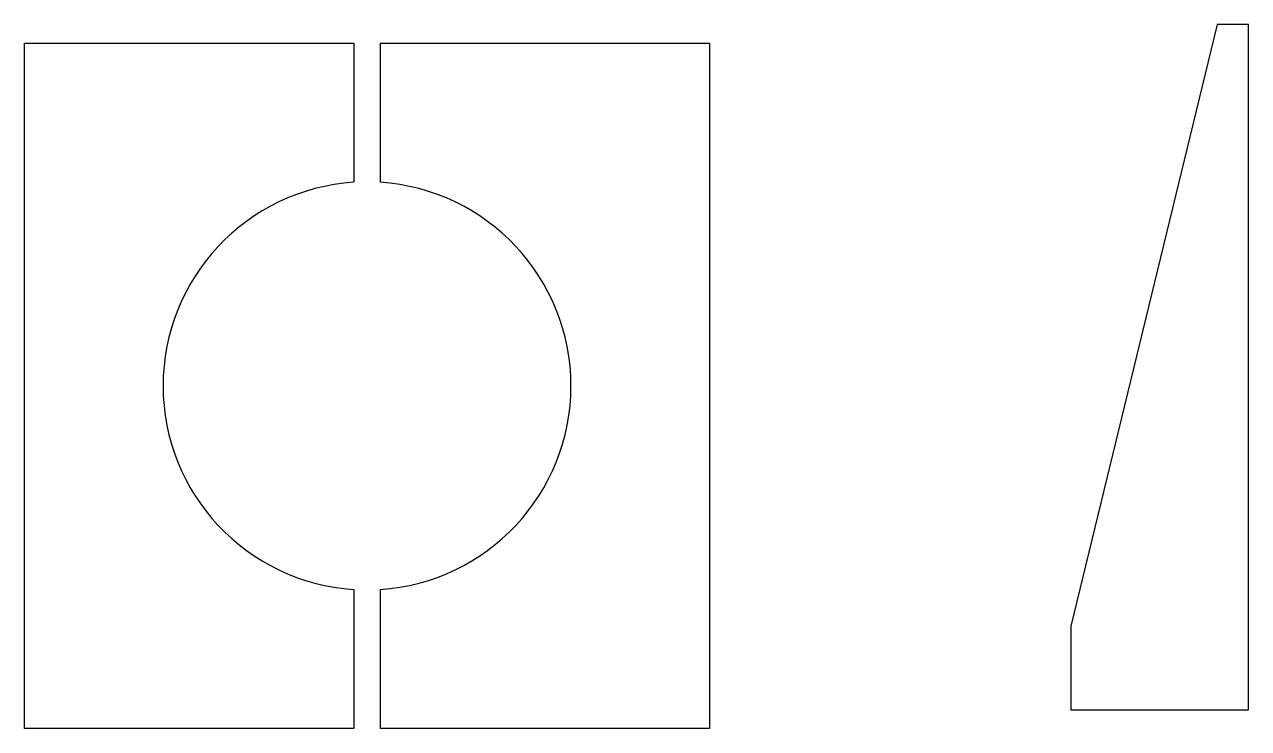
# Model space of a CAD drawing. Header units: millimetres. Extents: x 2620 to 2854, y 1659 to 1794.
import ezdxf

# ---------------------------------------------------------------- set-up
doc = ezdxf.new("R2010")
doc.units = ezdxf.units.MM

msp = doc.modelspace()

# ---------------------------------------------------------------- linework, layer by layer
for p, q in [((2847.68, 1793.51), (2819.68, 1678.51)), ((2853.68, 1793.51), (2847.68, 1793.51)), ((2853.68, 1662.51), (2853.68, 1793.51)), ((2682.62, 1789.92), (2682.62, 1763.34)), ((2687.62, 1789.92), (2687.62, 1763.34)), ((2682.62, 1685.5), (2682.62, 1658.92)), ((2687.62, 1685.5), (2687.62, 1658.92)), ((2819.68, 1678.51), (2819.68, 1662.51)), ((2819.68, 1662.51), (2853.68, 1662.51))]:
    msp.add_line(p, q)
for points in [[(2682.62, 1658.92), (2619.62, 1658.92), (2619.62, 1789.92), (2682.62, 1789.92)], [(2687.62, 1789.92), (2750.62, 1789.92), (2750.62, 1658.92), (2687.62, 1658.92)]]:
    msp.add_lwpolyline(points)
for start, end in [(93.6753, 266.3247), (273.6753, 86.3247)]:
    msp.add_arc((2685.12, 1724.42), 39, start, end)

doc.saveas('drawing.dxf')
